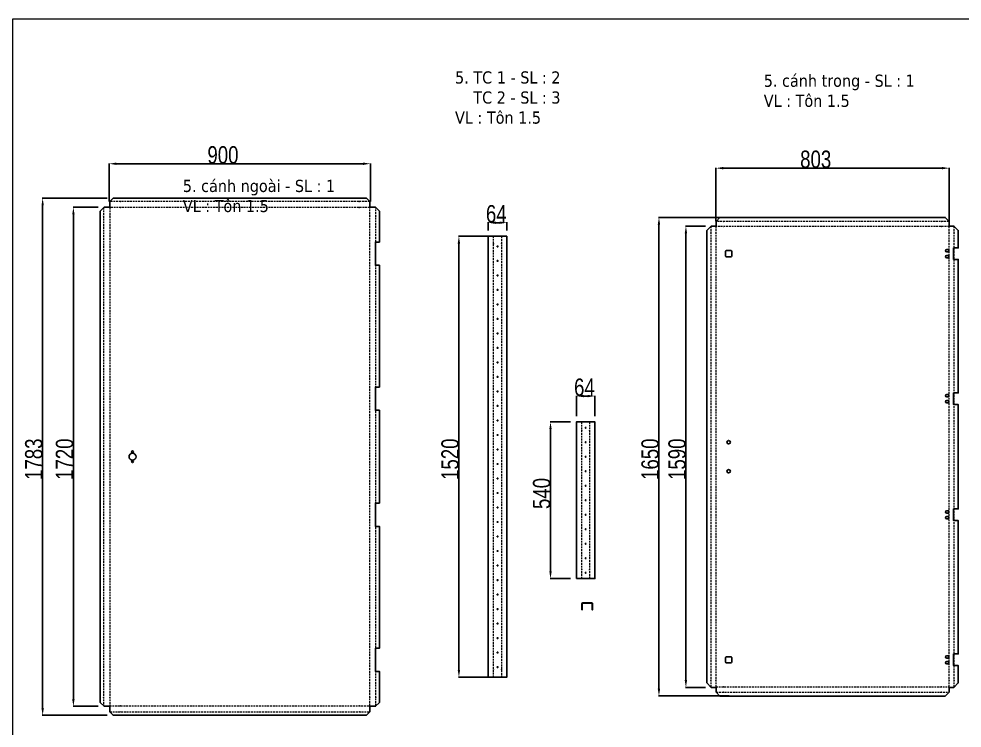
# Model space of a CAD drawing. Header units: inches. Extents: x 21 to 136330, y 8 to 58290.
# Drawn here: x 39356 to 42605, y 19749 to 22194 of the extents above; entities that cross this region are included whole.
import ezdxf
from ezdxf.enums import TextEntityAlignment as Align

# ---------------------------------------------------------------- set-up
doc = ezdxf.new("R2010")
doc.units = ezdxf.units.IN
doc.header["$MEASUREMENT"] = 0
doc.linetypes.add('HIDDEN', pattern=[9.525, 6.35, -3.175])
doc.layers.add('0 TĂNG CỨNG', color=7, linetype='Continuous', lineweight=15)
doc.layers.add('@.0.DM. NÉT ĐỨT', color=8, linetype='HIDDEN', lineweight=9)
doc.layers.add('@.0.DM. NÉT CHÍNH', color=7, linetype='Continuous')
doc.layers.add('@.DM. NÉT CHÍNH', color=7, linetype='Continuous')
doc.layers.add('@.DM. KÍCH THƯỚC', color=8, linetype='Continuous', transparency=0.2)
doc.layers.add('@.DM. KÍCH THƯỚC @ 1', color=8, linetype='Continuous', transparency=0.2)
doc.styles.add('ARIAL', font='arial.ttf')
doc.styles.add('Note Text (ISO)', font='tahoma.ttf')
doc.styles.add('roman', font='roman.shx', dxfattribs={"width": 0.8})
doc.styles.add('Tahoma (Input Text)', font='tahoma.ttf')
doc.dimstyles.new('Kích thước Duy Mạnh', dxfattribs={"dimtxt": 30, "dimasz": 25, "dimexe": 1.25, "dimexo": 20, "dimtad": 1, "dimdec": 1, "dimtxsty": 'roman', "dimcen": 2.5, "dimclrd": 8, "dimclre": 8, "dimclrt": 2, "dimadec": 0, "dimazin": 0, "dimtfac": 1, "dimtdec": 1, "dimtix": 1, "dimtmove": 0, "dimatfit": 3, "dimfxl": 1, "dimtfillclr": 1, "dimarcsym": 0})

# ---------------------------------------------------------------- blocks, each defined once
blk = doc.blocks.new('*D1091')
at = {"layer": '@.DM. KÍCH THƯỚC', "color": 8, "lineweight": -2, "transparency": 16777216}
for p, q in [((39660.5, 21575.8), (39436.6, 21575.8)), ((39660.5, 19793.3), (39436.6, 19793.3))]:
    blk.add_line(p, q, dxfattribs=at)
at = {"layer": '@.DM. KÍCH THƯỚC', "lineweight": -2, "transparency": 16777216}
blk.add_line((39437.8, 21550.8), (39437.8, 19818.3), dxfattribs=at)
at = {"layer": '@.DM. KÍCH THƯỚC', "transparency": 16777216}
for points in [[(39433.7, 21550.8), (39442, 21550.8), (39437.8, 21575.8)], [(39433.7, 19818.3), (39442, 19818.3), (39437.8, 19793.3)]]:
    blk.add_solid(points, dxfattribs=at)
at = {"layer": 'Defpoints', "color": 0, "transparency": 16777216}
for p in [(39680.5, 21575.8), (39437.8, 19793.3), (39680.5, 19793.3)]:
    blk.add_point(p, dxfattribs=at)
at = {"layer": '@.DM. KÍCH THƯỚC', "color": 2, "transparency": 16777216, "insert": (39377.2, 20604.6), "char_height": 60, "attachment_point": 1, "rotation": 90, "style": 'roman'}
blk.add_mtext('1783', dxfattribs=at)
blk = doc.blocks.new('*D1092')
at = {"layer": '@.DM. KÍCH THƯỚC', "color": 8, "lineweight": -2, "transparency": 16777216}
for p, q in [((41276.4, 20824.6), (41276.4, 20894.9)), ((41340.2, 20824.6), (41340.2, 20894.9))]:
    blk.add_line(p, q, dxfattribs=at)
at = {"layer": '@.DM. KÍCH THƯỚC', "lineweight": -2, "transparency": 16777216}
blk.add_line((41301.4, 20893.7), (41315.2, 20893.7), dxfattribs=at)
at = {"layer": '@.DM. KÍCH THƯỚC', "transparency": 16777216}
for points in [[(41301.4, 20897.9), (41301.4, 20889.5), (41276.4, 20893.7)], [(41315.2, 20897.9), (41315.2, 20889.5), (41340.2, 20893.7)]]:
    blk.add_solid(points, dxfattribs=at)
at = {"layer": 'Defpoints', "color": 0, "transparency": 16777216}
for p in [(41340.2, 20893.7), (41276.4, 20804.6), (41340.2, 20804.6)]:
    blk.add_point(p, dxfattribs=at)
at = {"layer": '@.DM. KÍCH THƯỚC', "color": 2, "transparency": 16777216, "insert": (41268.3, 20954.3), "char_height": 60, "attachment_point": 1, "style": 'roman'}
blk.add_mtext('64', dxfattribs=at)
blk = doc.blocks.new('*D1093')
at = {"layer": '@.DM. KÍCH THƯỚC', "color": 8, "lineweight": -2, "transparency": 16777216}
for p, q in [((40972.9, 21464.6), (40972.9, 21492.6)), ((41036.7, 21464.6), (41036.7, 21492.6))]:
    blk.add_line(p, q, dxfattribs=at)
at = {"layer": '@.DM. KÍCH THƯỚC', "lineweight": -2, "transparency": 16777216}
blk.add_line((40997.9, 21491.3), (41011.7, 21491.3), dxfattribs=at)
at = {"layer": '@.DM. KÍCH THƯỚC', "transparency": 16777216}
for points in [[(40997.9, 21495.5), (40997.9, 21487.2), (40972.9, 21491.3)], [(41011.7, 21495.5), (41011.7, 21487.2), (41036.7, 21491.3)]]:
    blk.add_solid(points, dxfattribs=at)
at = {"layer": 'Defpoints', "color": 0, "transparency": 16777216}
for p in [(41036.7, 21491.3), (40972.9, 21444.6), (41036.7, 21444.6)]:
    blk.add_point(p, dxfattribs=at)
at = {"layer": '@.DM. KÍCH THƯỚC', "color": 2, "transparency": 16777216, "insert": (40964.8, 21552), "char_height": 60, "attachment_point": 1, "style": 'roman'}
blk.add_mtext('64', dxfattribs=at)
blk = doc.blocks.new('*D1094')
at = {"layer": '@.DM. KÍCH THƯỚC', "color": 8, "lineweight": -2, "transparency": 16777216}
for p, q in [((40971.1, 21444.6), (40870.4, 21444.6)), ((40971.1, 19924.6), (40870.4, 19924.6))]:
    blk.add_line(p, q, dxfattribs=at)
at = {"layer": '@.DM. KÍCH THƯỚC', "lineweight": -2, "transparency": 16777216}
blk.add_line((40871.7, 19949.6), (40871.7, 21419.6), dxfattribs=at)
at = {"layer": '@.DM. KÍCH THƯỚC', "transparency": 16777216}
for points in [[(40867.5, 21419.6), (40875.8, 21419.6), (40871.7, 21444.6)], [(40867.5, 19949.6), (40875.8, 19949.6), (40871.7, 19924.6)]]:
    blk.add_solid(points, dxfattribs=at)
at = {"layer": 'Defpoints', "color": 0, "transparency": 16777216}
for p in [(40871.7, 21444.6), (40991.1, 21444.6), (40991.1, 19924.6)]:
    blk.add_point(p, dxfattribs=at)
at = {"layer": '@.DM. KÍCH THƯỚC', "color": 2, "transparency": 16777216, "insert": (40811.1, 20604.6), "char_height": 60, "attachment_point": 1, "rotation": 90, "style": 'roman'}
blk.add_mtext('1520', dxfattribs=at)
blk = doc.blocks.new('*D1095')
at = {"layer": '@.DM. KÍCH THƯỚC', "color": 8, "lineweight": -2, "transparency": 16777216}
for p, q in [((41256.4, 20804.6), (41186, 20804.6)), ((41256.4, 20264.6), (41186, 20264.6))]:
    blk.add_line(p, q, dxfattribs=at)
at = {"layer": '@.DM. KÍCH THƯỚC', "lineweight": -2, "transparency": 16777216}
blk.add_line((41187.2, 20289.6), (41187.2, 20779.6), dxfattribs=at)
at = {"layer": '@.DM. KÍCH THƯỚC', "transparency": 16777216}
for points in [[(41183.1, 20779.6), (41191.4, 20779.6), (41187.2, 20804.6)], [(41183.1, 20289.6), (41191.4, 20289.6), (41187.2, 20264.6)]]:
    blk.add_solid(points, dxfattribs=at)
at = {"layer": 'Defpoints', "color": 0, "transparency": 16777216}
for p in [(41187.2, 20804.6), (41276.4, 20804.6), (41276.4, 20264.6)]:
    blk.add_point(p, dxfattribs=at)
at = {"layer": '@.DM. KÍCH THƯỚC', "color": 2, "transparency": 16777216, "insert": (41126.6, 20504.4), "char_height": 60, "attachment_point": 1, "rotation": 90, "style": 'roman'}
blk.add_mtext('540', dxfattribs=at)
blk = doc.blocks.new('*D1096')
at = {"layer": '@.DM. KÍCH THƯỚC', "color": 8, "lineweight": -2, "transparency": 16777216}
for p, q in [((39629.5, 21544.6), (39542.4, 21544.6)), ((39629.5, 19824.6), (39542.4, 19824.6))]:
    blk.add_line(p, q, dxfattribs=at)
at = {"layer": '@.DM. KÍCH THƯỚC', "lineweight": -2, "transparency": 16777216}
blk.add_line((39543.7, 19849.6), (39543.7, 21519.6), dxfattribs=at)
at = {"layer": '@.DM. KÍCH THƯỚC', "transparency": 16777216}
for points in [[(39539.5, 21519.6), (39547.9, 21519.6), (39543.7, 21544.6)], [(39539.5, 19849.6), (39547.9, 19849.6), (39543.7, 19824.6)]]:
    blk.add_solid(points, dxfattribs=at)
at = {"layer": 'Defpoints', "color": 0, "transparency": 16777216}
for p in [(39543.7, 21544.6), (39649.5, 21544.6), (39649.5, 19824.6)]:
    blk.add_point(p, dxfattribs=at)
at = {"layer": '@.DM. KÍCH THƯỚC', "color": 2, "transparency": 16777216, "insert": (39483.1, 20604.6), "char_height": 60, "attachment_point": 1, "rotation": 90, "style": 'roman'}
blk.add_mtext('1720', dxfattribs=at)
blk = doc.blocks.new('*D1100')
at = {"layer": '@.DM. KÍCH THƯỚC', "color": 8, "lineweight": -2, "transparency": 16777216}
for p, q in [((41721.5, 21479.6), (41652.4, 21479.6)), ((41721.5, 19889.6), (41652.4, 19889.6))]:
    blk.add_line(p, q, dxfattribs=at)
at = {"layer": '@.DM. KÍCH THƯỚC', "lineweight": -2, "transparency": 16777216}
blk.add_line((41653.7, 21454.6), (41653.7, 19914.6), dxfattribs=at)
at = {"layer": '@.DM. KÍCH THƯỚC', "transparency": 16777216}
for points in [[(41649.5, 21454.6), (41657.8, 21454.6), (41653.7, 21479.6)], [(41649.5, 19914.6), (41657.8, 19914.6), (41653.7, 19889.6)]]:
    blk.add_solid(points, dxfattribs=at)
at = {"layer": 'Defpoints', "color": 0, "transparency": 16777216}
for p in [(41741.5, 21479.6), (41653.7, 19889.6), (41741.5, 19889.6)]:
    blk.add_point(p, dxfattribs=at)
at = {"layer": '@.DM. KÍCH THƯỚC', "color": 2, "transparency": 16777216, "insert": (41593.1, 20604.6), "char_height": 60, "attachment_point": 1, "rotation": 90, "style": 'roman'}
blk.add_mtext('1590', dxfattribs=at)
blk = doc.blocks.new('*D1101')
at = {"layer": '@.DM. KÍCH THƯỚC', "color": 8, "lineweight": -2, "transparency": 16777216}
for p, q in [((41803, 21509.3), (41559.5, 21509.3)), ((41803, 19859.8), (41559.5, 19859.8))]:
    blk.add_line(p, q, dxfattribs=at)
at = {"layer": '@.DM. KÍCH THƯỚC', "lineweight": -2, "transparency": 16777216}
blk.add_line((41560.8, 21484.3), (41560.8, 19884.8), dxfattribs=at)
at = {"layer": '@.DM. KÍCH THƯỚC', "transparency": 16777216}
for points in [[(41556.6, 21484.3), (41565, 21484.3), (41560.8, 21509.3)], [(41556.6, 19884.8), (41565, 19884.8), (41560.8, 19859.8)]]:
    blk.add_solid(points, dxfattribs=at)
at = {"layer": 'Defpoints', "color": 0, "transparency": 16777216}
for p in [(41823, 21509.3), (41560.8, 19859.8), (41823, 19859.8)]:
    blk.add_point(p, dxfattribs=at)
at = {"layer": '@.DM. KÍCH THƯỚC', "color": 2, "transparency": 16777216, "insert": (41500.2, 20604.6), "char_height": 60, "attachment_point": 1, "rotation": 90, "style": 'roman'}
blk.add_mtext('1650', dxfattribs=at)
blk = doc.blocks.new('*D1102')
at = {"layer": '@.DM. KÍCH THƯỚC', "color": 8, "lineweight": -2, "transparency": 16777216}
for p, q in [((39667, 21564.6), (39667, 21695.8)), ((40566.8, 21564.6), (40566.8, 21695.8))]:
    blk.add_line(p, q, dxfattribs=at)
at = {"layer": '@.DM. KÍCH THƯỚC', "lineweight": -2, "transparency": 16777216}
blk.add_line((39692, 21694.6), (40541.8, 21694.6), dxfattribs=at)
at = {"layer": '@.DM. KÍCH THƯỚC', "transparency": 16777216}
for points in [[(39692, 21698.7), (39692, 21690.4), (39667, 21694.6)], [(40541.8, 21698.7), (40541.8, 21690.4), (40566.8, 21694.6)]]:
    blk.add_solid(points, dxfattribs=at)
at = {"layer": 'Defpoints', "color": 0, "transparency": 16777216}
for p in [(40566.8, 21694.6), (39667, 21544.6), (40566.8, 21544.6)]:
    blk.add_point(p, dxfattribs=at)
at = {"layer": '@.DM. KÍCH THƯỚC', "color": 2, "transparency": 16777216, "insert": (40005.3, 21755.2), "char_height": 60, "attachment_point": 1, "style": 'roman'}
blk.add_mtext('900', dxfattribs=at)
blk = doc.blocks.new('*D1105')
at = {"layer": '@.DM. KÍCH THƯỚC', "color": 8, "lineweight": -2, "transparency": 16777216}
for p, q in [((41757.2, 21496.6), (41757.2, 21680.6)), ((42560.6, 21496.6), (42560.6, 21680.6))]:
    blk.add_line(p, q, dxfattribs=at)
at = {"layer": '@.DM. KÍCH THƯỚC', "lineweight": -2, "transparency": 16777216}
blk.add_line((41782.2, 21679.3), (42535.6, 21679.3), dxfattribs=at)
at = {"layer": '@.DM. KÍCH THƯỚC', "transparency": 16777216}
for points in [[(41782.2, 21683.5), (41782.2, 21675.2), (41757.2, 21679.3)], [(42535.6, 21683.5), (42535.6, 21675.2), (42560.6, 21679.3)]]:
    blk.add_solid(points, dxfattribs=at)
at = {"layer": 'Defpoints', "color": 0, "transparency": 16777216}
for p in [(42560.6, 21679.3), (41757.2, 21476.6), (42560.6, 21476.6)]:
    blk.add_point(p, dxfattribs=at)
at = {"layer": '@.DM. KÍCH THƯỚC', "color": 2, "transparency": 16777216, "insert": (42047.2, 21740), "char_height": 60, "attachment_point": 1, "style": 'roman'}
blk.add_mtext('803', dxfattribs=at)
blk = doc.blocks.new('KHUNG KT1')
at = {"color": 7}
blk.add_lwpolyline([(0, 0), (7128, 0), (7128, -5040), (0, -5040)], close=True, dxfattribs=at)
at = {"color": 1, "style": 'Tahoma (Input Text)', "flags": 8}
for tag, p in [('#01', (328.9, -4851.1)), ('#03', (1514.7, -4846.3)), ('#05', (2819, -4851.1)), ('#07', (4424, -4851.1)), ('#09', (5172.9, -4851.1)), ('#02', (189.8, -4995.1)), ('#04', (1755.3, -4995.1)), ('#06', (2727.8, -4995.1)), ('#08', (4382.7, -4995.1)), ('#10', (5172.9, -4995.1))]:
    blk.add_attdef(tag, p, '', height=60, dxfattribs=at)
blk.add_attdef('#11', text='', height=60, dxfattribs=at).set_placement((6996, -4961.6), align=Align.CENTER)
at = {"layer": '0 TĂNG CỨNG', "color": 1, "style": 'ARIAL'}
blk.add_attdef('#12', (852.8, -4987.6), '', height=60, dxfattribs=at)
blk = doc.blocks.new('*U334')
at = {"layer": '@.0.DM. NÉT CHÍNH'}
blk.add_circle((0, 0), 1.5, dxfattribs=at)
blk = doc.blocks.new('*U335')
at = {"layer": '@.DM. NÉT CHÍNH', "color": 0, "linetype": 'ByBlock', "lineweight": -2, "transparency": 16777216}
for p in [(0, 1450), (0, 1400), (0, 1350), (0, 1300), (0, 1250), (0, 1200), (0, 1150), (0, 1100), (0, 1050), (0, 1000), (0, 950), (0, 900), (0, 850), (0, 800), (0, 750), (0, 700), (0, 650), (0, 600), (0, 550), (0, 500), (0, 450), (0, 400), (0, 350), (0, 300), (0, 250), (0, 200), (0, 150), (0, 100), (0, 50), (0, 0)]:
    blk.add_blockref('*U334', p, dxfattribs=at)
blk = doc.blocks.new('*U336')
at = {"layer": '@.0.DM. NÉT CHÍNH'}
blk.add_circle((0, 0), 1.5, dxfattribs=at)
blk = doc.blocks.new('*U337')
at = {"layer": '@.DM. NÉT CHÍNH', "color": 0, "linetype": 'ByBlock', "lineweight": -2, "transparency": 16777216}
for p in [(0, 500), (0, 450), (0, 400), (0, 350), (0, 300), (0, 250), (0, 200), (0, 150), (0, 100), (0, 50), (0, 0)]:
    blk.add_blockref('*U336', p, dxfattribs=at)

msp = doc.modelspace()

# ---------------------------------------------------------------- linework, layer by layer
at = {"layer": '@.0.DM. NÉT CHÍNH', "color": 0}
for p, q in [((39668.7312, 21543.2721), (39668.7312, 21544.5278)), ((40565.1241, 21543.2721), (40565.1241, 21544.5278)), ((41757.2231, 21478.2721), (41757.2231, 21479.5278)), ((42560.6161, 21478.2721), (42560.6161, 21479.5278)), ((41757.2231, 19890.8468), (41757.2231, 19889.591)), ((42560.6161, 19890.8468), (42560.6161, 19889.591)), ((39668.7312, 19825.8468), (39668.7312, 19824.591)), ((40565.1241, 19825.8468), (40565.1241, 19824.591))]:
    msp.add_line(p, q, dxfattribs=at)
at = {"layer": '@.0.DM. NÉT CHÍNH', "color": 1}
for p, q in [((39706.4853, 21564.1488), (39704.9853, 21564.1488)), ((39706.4853, 21543.2559), (39704.9853, 21543.2559)), ((40527.3701, 21564.1488), (40528.8701, 21564.1488)), ((40527.3701, 21543.2559), (40528.8701, 21543.2559)), ((39647.8383, 21515.4457), (39647.8383, 21513.9457)), ((39668.7312, 21515.4457), (39668.7312, 21513.9457)), ((40565.1241, 21515.4457), (40565.1241, 21513.9457)), ((40586.0171, 21515.4457), (40586.0171, 21513.9457)), ((41784.7497, 21495.6488), (41783.2497, 21495.6488)), ((41784.7497, 21478.2559), (41783.2497, 21478.2559)), ((42533.0895, 21495.6488), (42534.5895, 21495.6488)), ((42533.0895, 21478.2559), (42534.5895, 21478.2559)), ((41739.8302, 21456.4364), (41739.8302, 21454.9364)), ((41757.2231, 21456.4364), (41757.2231, 21454.9364)), ((42560.6161, 21456.4364), (42560.6161, 21454.9364)), ((42578.009, 21456.4364), (42578.009, 21454.9364)), ((40991.0718, 21419.3985), (40991.0718, 21417.8985)), ((41018.4647, 21419.5935), (41018.4647, 21418.0935)), ((41294.6294, 20774.8541), (41294.6294, 20773.3541)), ((41322.0223, 20775.1666), (41322.0223, 20773.6666)), ((41294.6294, 20294.2648), (41294.6294, 20295.7648)), ((41322.0223, 20293.9523), (41322.0223, 20295.4523)), ((40991.0718, 19949.7204), (40991.0718, 19951.2204)), ((41018.4647, 19949.5254), (41018.4647, 19951.0254)), ((41739.8302, 19912.6825), (41739.8302, 19914.1825)), ((41757.2231, 19912.6825), (41757.2231, 19914.1825)), ((41784.7497, 19890.863), (41783.2497, 19890.863)), ((42533.0895, 19890.863), (42534.5895, 19890.863)), ((42560.6161, 19912.6825), (42560.6161, 19914.1825)), ((42578.009, 19912.6825), (42578.009, 19914.1825)), ((39647.8383, 19853.6732), (39647.8383, 19855.1732)), ((39668.7312, 19853.6732), (39668.7312, 19855.1732)), ((40565.1241, 19853.6732), (40565.1241, 19855.1732)), ((40586.0171, 19853.6732), (40586.0171, 19855.1732)), ((41784.7497, 19873.4701), (41783.2497, 19873.4701)), ((42533.0895, 19873.4701), (42534.5895, 19873.4701)), ((39706.4853, 19825.863), (39704.9853, 19825.863)), ((40527.3701, 19825.863), (40528.8701, 19825.863)), ((39706.4853, 19804.9701), (39704.9853, 19804.9701)), ((40527.3701, 19804.9701), (40528.8701, 19804.9701))]:
    msp.add_line(p, q, dxfattribs=at)
at = {"layer": '@.0.DM. NÉT CHÍNH'}
for points in [[(40553.357, 21575.8453), (40564.7277, 21564.4746), (40564.7277, 21544.5594), (40584.6428, 21544.5594), (40597.7135, 21531.4887), (40597.7135, 21424.5594), (40584.3206, 21424.5594), (40584.3206, 21344.5594), (40597.7135, 21344.5594), (40597.7135, 20924.5594), (40584.3206, 20924.5594), (40584.3206, 20844.5594), (40597.7135, 20844.5594), (40597.7135, 20524.5594), (40584.3206, 20524.5594), (40584.3206, 20444.5594), (40597.7135, 20444.5594), (40597.7135, 20024.5594), (40584.3206, 20024.5594), (40584.3206, 19944.5594), (40597.7135, 19944.5594), (40597.7135, 19837.6302), (40584.6428, 19824.5594), (40564.7277, 19824.5594), (40564.7277, 19804.6443), (40553.357, 19793.2736), (39680.4984, 19793.2736), (39669.1277, 19804.6443), (39669.1277, 19824.5594), (39649.2126, 19824.5594), (39636.1418, 19837.6302), (39636.1418, 21531.4887), (39649.2126, 21544.5594), (39669.1277, 21544.5594), (39669.1277, 21564.4746), (39680.4984, 21575.8453)], [(40972.8753, 19924.5594), (41036.6611, 19924.5594), (41036.6611, 21444.5594), (40972.8753, 21444.5594)], [(41276.433, 20264.5594), (41340.2188, 20264.5594), (41340.2188, 20804.5594), (41276.433, 20804.5594)]]:
    msp.add_lwpolyline(points, close=True, dxfattribs=at)
msp.add_lwpolyline([(42575.8125, 20904.5594), (42575.8125, 20864.5594), (42591.7054, 20864.5594), (42591.7054, 20504.5594), (42575.8125, 20504.5594), (42575.8125, 20464.5594), (42591.7054, 20464.5594), (42591.7054, 20004.5594), (42575.8125, 20004.5594), (42575.8125, 19964.5594), (42591.7054, 19964.5594), (42591.7054, 19904.6302), (42576.6347, 19889.5594), (42560.2196, 19889.5594), (42560.2196, 19873.1443), (42546.8489, 19859.7736), (41770.9903, 19859.7736), (41757.6196, 19873.1443), (41757.6196, 19889.5594), (41741.2045, 19889.5594), (41726.1338, 19904.6302), (41726.1338, 21464.4887), (41741.2045, 21479.5594), (41757.6196, 21479.5594), (41757.6196, 21495.9746), (41770.9903, 21509.3453), (42546.8489, 21509.3453), (42560.2196, 21495.9746), (42560.2196, 21479.5594), (42576.6347, 21479.5594), (42591.7054, 21464.4887), (42591.7054, 21404.5594), (42575.8125, 21404.5594), (42575.8125, 21364.5594), (42591.7054, 21364.5594), (42591.7054, 20904.5594), (42575.8125, 20904.5594), (42591.7054, 20904.5594)], dxfattribs=at)
at = {"layer": '@.0.DM. NÉT CHÍNH', "color": 2}
for points in [[(41793.4196, 21395.0594), (41808.4196, 21395.0594, -0.414213562), (41811.4196, 21392.0594), (41811.4196, 21377.0594, -0.414213562), (41808.4196, 21374.0594), (41793.4196, 21374.0594, -0.414213562), (41790.4196, 21377.0594), (41790.4196, 21392.0594, -0.414213562)], [(42555.4196, 21390.5594, 1), (42555.4196, 21398.5594), (42552.4196, 21398.5594, 1), (42552.4196, 21390.5594)], [(42555.4196, 21370.5594, 1), (42555.4196, 21378.5594), (42552.4196, 21378.5594, 1), (42552.4196, 21370.5594)], [(42555.4196, 20890.5594, 1), (42555.4196, 20898.5594), (42552.4196, 20898.5594, 1), (42552.4196, 20890.5594)], [(42555.4196, 20870.5594, 1), (42555.4196, 20878.5594), (42552.4196, 20878.5594, 1), (42552.4196, 20870.5594)], [(42555.4196, 20490.5594, 1), (42555.4196, 20498.5594), (42552.4196, 20498.5594, 1), (42552.4196, 20490.5594)], [(42555.4196, 20470.5594, 1), (42555.4196, 20478.5594), (42552.4196, 20478.5594, 1), (42552.4196, 20470.5594)], [(41793.4196, 19995.0594), (41808.4196, 19995.0594, -0.414213562), (41811.4196, 19992.0594), (41811.4196, 19977.0594, -0.414213562), (41808.4196, 19974.0594), (41793.4196, 19974.0594, -0.414213562), (41790.4196, 19977.0594), (41790.4196, 19992.0594, -0.414213562)], [(42555.4196, 19990.5594, 1), (42555.4196, 19998.5594), (42552.4196, 19998.5594, 1), (42552.4196, 19990.5594)], [(42555.4196, 19970.5594, 1), (42555.4196, 19978.5594), (42552.4196, 19978.5594, 1), (42552.4196, 19970.5594)]]:
    msp.add_lwpolyline(points, format="xyb", close=True, dxfattribs=at)
at = {"layer": '@.0.DM. NÉT CHÍNH'}
msp.add_lwpolyline([(41294.9431, 20156.9142), (41296.8181, 20156.9142), (41296.8181, 20177.5392, -0.414213562), (41298.6931, 20179.4142), (41328.6931, 20179.4142, -0.414213562), (41330.5681, 20177.5392), (41330.5681, 20156.9142), (41332.4431, 20156.9142), (41332.4431, 20177.5392, 0.414213562), (41328.6931, 20181.2892), (41298.6931, 20181.2892, 0.414213562), (41294.9431, 20177.5392)], format="xyb", close=True, dxfattribs=at)
at = {"layer": '@.0.DM. NÉT CHÍNH', "color": 2}
for centre, radius in [((41800.9196, 20734.5594), 6), ((39747.4277, 20701.5594), 3), ((39747.4277, 20684.5594), 12), ((39747.4277, 20667.5594), 3), ((41800.9196, 20634.5594), 6)]:
    msp.add_circle(centre, radius, dxfattribs=at)
at = {"layer": '@.0.DM. NÉT CHÍNH'}
for centre in [(41308.3259, 20284.5594), (41004.7682, 19959.5594)]:
    msp.add_circle(centre, 1.5, dxfattribs=at)
at = {"layer": '@.0.DM. NÉT ĐỨT'}
for p, q in [((39647.8383, 21543.3347), (39647.8383, 19825.7841)), ((40564.0423, 21564.1488), (39669.813, 21564.1488)), ((40586.0171, 19825.9337), (40586.0171, 21543.1852)), ((41739.8302, 21478.3347), (41739.8302, 19890.7841)), ((42559.5343, 21495.6488), (41758.305, 21495.6488)), ((42578.009, 19890.9337), (42578.009, 21478.1852)), ((40991.0718, 19924.5594), (40991.0718, 21444.5594)), ((41018.4647, 21444.5594), (41018.4647, 19924.5594)), ((41294.6294, 20264.5594), (41294.6294, 20804.5594)), ((41322.0223, 20804.5594), (41322.0223, 20264.5594)), ((41758.305, 19873.4701), (42559.5343, 19873.4701)), ((39669.813, 19804.9701), (40564.0423, 19804.9701))]:
    msp.add_line(p, q, dxfattribs=at)
for points in [[(40565.1241, 21543.2559), (39668.7312, 21543.2559), (39668.7312, 19825.863), (40565.1241, 19825.863)], [(41757.2231, 19890.863), (42560.6161, 19890.863), (42560.6161, 21478.2559), (41757.2231, 21478.2559)]]:
    msp.add_lwpolyline(points, close=True, dxfattribs=at)

# ---------------------------------------------------------------- block references
at = {"layer": '0 TĂNG CỨNG', "color": 1, "xscale": 0.8792977987369557, "yscale": 0.8792977987369557, "zscale": 0.8792977987369557}
msp.add_blockref('KHUNG KT1', (39335.3907, 22194.0287), dxfattribs=at)
at = {"layer": '@.DM. NÉT CHÍNH'}
for name, p in [('*U335', (41004.7682, 19959.5594)), ('*U337', (41308.3259, 20284.5594))]:
    msp.add_blockref(name, p, dxfattribs=at)

# ---------------------------------------------------------------- texts
at = {"layer": '@.0.DM. NÉT CHÍNH', "color": 2, "char_height": 41.999999, "width": 551.411705, "attachment_point": 1, "line_spacing_factor": 0.987884, "style": 'Note Text (ISO)'}
for s, insert in [('\\fTahoma|b0|i0;5. TC 1 - SL : 2 \\P\\fTahoma|b0|i0;    TC 2 - SL : 3\\P\\fTahoma|b0|i0;VL : Tôn 1.5\\P', (40858.4063, 22013.0646)), ('\\fTahoma|b0|i0;5. cánh trong - SL : 1\\P\\fTahoma|b0|i0;VL : Tôn 1.5\\P', (41921.8724, 22001.8204)), ('\\fTahoma|b0|i0;5. cánh ngoài - SL : 1\\P\\fTahoma|b0|i0;VL : Tôn 1.5\\P', (39920.7371, 21639.2146))]:
    msp.add_mtext(s, dxfattribs=dict(at, insert=insert))

# ---------------------------------------------------------------- dimensions: what is measured, and where the dimension line sits
at = {"layer": '@.DM. KÍCH THƯỚC @ 1', "color": 0}
dim = msp.add_linear_dim(base=(40566.8206, 21694.5594), p1=(39667.0348, 21544.5594), p2=(40566.8206, 21544.5594), dimstyle='Kích thước Duy Mạnh', override={"dimscale": 1, "dimtxt": 60, "dimdec": 0, "dimclrd": 256, "dimtdec": 0, "dimtix": 1, "dimtofl": 0, "dimtmove": 0, "dimatfit": 1}, dxfattribs=at)
dim.commit()
dim.dimension.update_dxf_attribs({"geometry": '*D1102', "text_midpoint": (40067.0587, 21694.5594), "dimtype": 128})
for base, p1, p2, angle, override, picture, middle in [((42560.6161, 21679.3466), (41757.2231, 21476.5594), (42560.6161, 21476.5594), 180, {"dimscale": 1, "dimtxt": 60, "dimdec": 0, "dimclrd": 256, "dimtdec": 0, "dimtix": 1, "dimtofl": 0, "dimtmove": 0, "dimatfit": 1}, '*D1105', (42108.9196, 21679.3466)), ((39437.8457, 19793.2736), (39680.4984, 21575.8453), (39680.4984, 19793.2736), 270, {"dimscale": 1, "dimtxt": 60, "dimdec": 0, "dimclrd": 256, "dimtdec": 0, "dimtix": 1, "dimtofl": 0, "dimtmove": 0, "dimatfit": 1}, '*D1091', (39437.8457, 20684.5594)), ((39543.6846, 21544.5594), (39649.5348, 19824.5594), (39649.5348, 21544.5594), 90, {"dimscale": 1, "dimtxt": 60, "dimdec": 0, "dimclrd": 256, "dimtdec": 0, "dimtix": 1, "dimtofl": 0, "dimtmove": 0, "dimatfit": 1}, '*D1096', (39543.6846, 20684.5594)), ((41036.6611, 21491.3333), (40972.8753, 21444.5594), (41036.6611, 21444.5594), 180, {"dimscale": 1, "dimtxt": 60, "dimdec": 0, "dimclrd": 256, "dimtdec": 0, "dimtix": 1, "dimtofl": 1, "dimtmove": 0, "dimatfit": 1}, '*D1093', (41004.7682, 21491.3333)), ((41560.7992, 19859.7736), (41823.0436, 21509.3453), (41823.0436, 19859.7736), 270, {"dimscale": 1, "dimtxt": 60, "dimdec": 0, "dimclrd": 256, "dimtdec": 0, "dimtix": 1, "dimtofl": 0, "dimtmove": 0, "dimatfit": 1}, '*D1101', (41560.7992, 20684.5594)), ((41653.6758, 19889.5594), (41741.5267, 21479.5594), (41741.5267, 19889.5594), 90, {"dimscale": 1, "dimtxt": 60, "dimdec": 0, "dimclrd": 256, "dimtdec": 0, "dimtix": 1, "dimtofl": 0, "dimtmove": 0, "dimatfit": 1}, '*D1100', (41653.6758, 20684.5594)), ((40871.6761, 21444.5594), (40991.0718, 19924.5594), (40991.0718, 21444.5594), 90, {"dimscale": 1, "dimtxt": 60, "dimdec": 0, "dimclrd": 256, "dimtdec": 0, "dimtix": 1, "dimtofl": 0, "dimtmove": 0, "dimatfit": 1}, '*D1094', (40871.6761, 20684.5594)), ((41340.2188, 20893.6993), (41276.433, 20804.5594), (41340.2188, 20804.5594), 180, {"dimscale": 1, "dimtxt": 60, "dimdec": 0, "dimclrd": 256, "dimtdec": 0, "dimtix": 1, "dimtofl": 1, "dimtmove": 0, "dimatfit": 1}, '*D1092', (41308.3259, 20893.6993)), ((41187.2169, 20804.5594), (41276.433, 20264.5594), (41276.433, 20804.5594), 90, {"dimscale": 1, "dimtxt": 60, "dimdec": 0, "dimclrd": 256, "dimtdec": 0, "dimtix": 1, "dimtofl": 0, "dimtmove": 0, "dimatfit": 1}, '*D1095', (41187.2169, 20566.0653))]:
    dim = msp.add_linear_dim(base=base, p1=p1, p2=p2, angle=angle, dimstyle='Kích thước Duy Mạnh', override=override, dxfattribs=at)
    dim.commit()
    dim.dimension.update_dxf_attribs({"geometry": picture, "text_midpoint": middle, "dimtype": 128})

doc.saveas('drawing.dxf')
